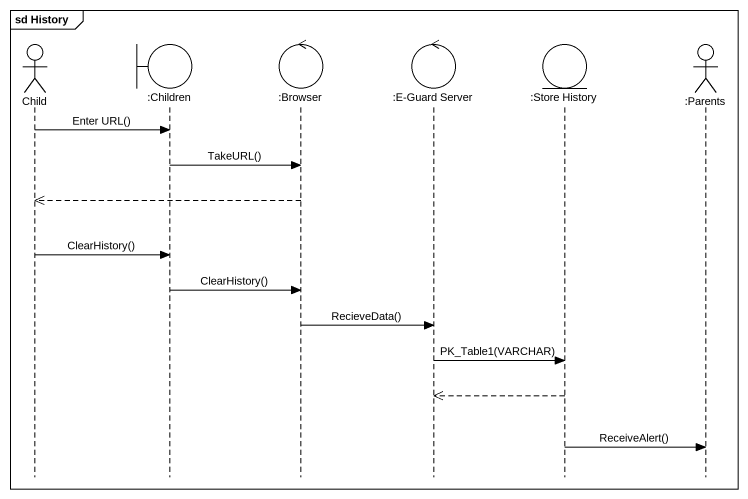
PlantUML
@startuml
mainframe sd History
hide footbox
actor Child
boundary ":Children" as Children
control ":Browser" as Browser
control ":E-Guard Server" as E_Guard_Server
entity ":Store History" as Store_History
actor ":Parents" as Parents

Child -> Children : Enter URL()
Children -> Browser : TakeURL()
Browser -->> Child
Child -> Children : ClearHistory()
Children -> Browser : ClearHistory()
Browser -> E_Guard_Server : RecieveData()
E_Guard_Server -> Store_History : PK_Table1(VARCHAR)
Store_History -->> E_Guard_Server
Store_History -> Parents : ReceiveAlert()
@enduml
